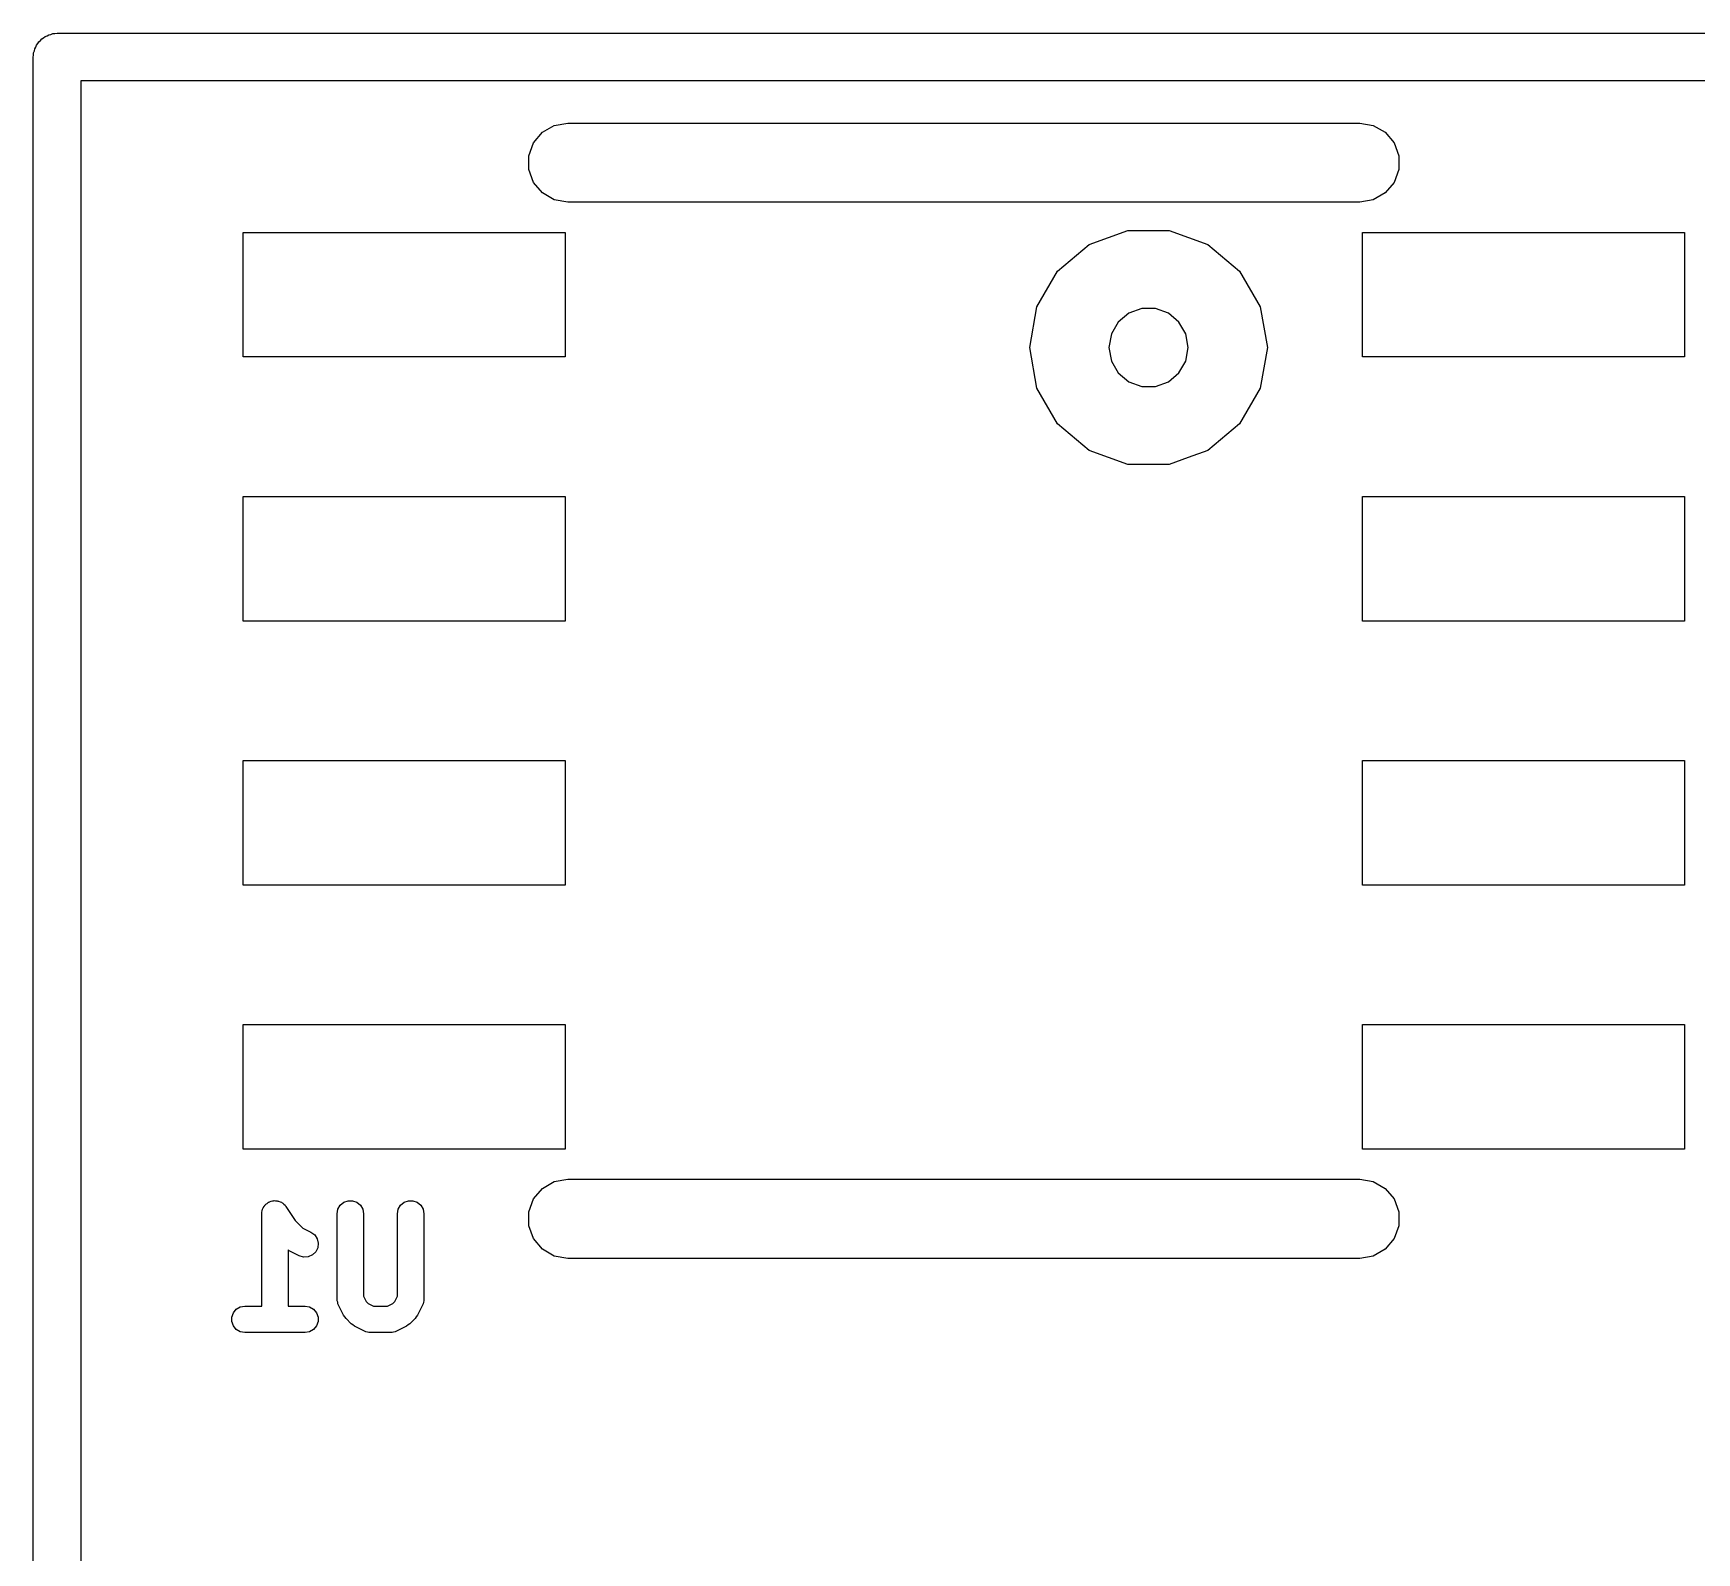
# Model space of a CAD drawing. Extents: x 25.3 to 49.5, y -85 to -25.3.
# Drawn here: x 25.29 to 33.29, y -32.59 to -25.29 of the extents above; entities that cross this region are included whole.
import ezdxf

# ---------------------------------------------------------------- set-up
doc = ezdxf.new("R2010")
doc.units = 0
doc.header["$MEASUREMENT"] = 0
doc.layers.add('BLACK', color=7, linetype='CONTINUOUS')

msp = doc.modelspace()

# ---------------------------------------------------------------- linework, layer by layer
at = {"layer": 'Black'}
for p, q in [((25.3708, -25.2909), (25.3802, -25.2874)), ((25.3802, -25.2874), (25.3902, -25.2874)), ((25.3902, -25.2874), (25.4, -25.2857)), ((25.4, -25.2857), (49.3649, -25.2857)), ((25.2909, -25.3708), (25.2926, -25.3609)), ((25.2926, -25.3609), (25.2976, -25.3522)), ((25.2976, -25.3522), (25.301, -25.3428)), ((25.301, -25.3428), (25.3074, -25.3352)), ((25.3074, -25.3352), (25.3124, -25.3265)), ((25.3124, -25.3265), (25.3201, -25.3201)), ((25.3201, -25.3201), (25.3265, -25.3124)), ((25.3265, -25.3124), (25.3352, -25.3074)), ((25.3352, -25.3074), (25.3428, -25.301)), ((25.3428, -25.301), (25.3522, -25.2976)), ((25.3522, -25.2976), (25.3609, -25.2926)), ((25.3609, -25.2926), (25.3708, -25.2909)), ((25.2857, -25.4), (25.2874, -25.3902)), ((25.2857, -84.836), (25.2857, -25.4)), ((25.2874, -25.3802), (25.2909, -25.3708)), ((25.2874, -25.3902), (25.2874, -25.3802)), ((49.2506, -25.5143), (25.5143, -25.5143)), ((25.5143, -25.5143), (25.5143, -84.7217)), ((27.6925, -25.8127), (27.735, -25.7621)), ((27.735, -25.7621), (27.7923, -25.729)), ((27.7923, -25.729), (27.8575, -25.7175)), ((27.8575, -25.7175), (31.6675, -25.7175)), ((31.6675, -25.7175), (31.7327, -25.729)), ((31.7327, -25.729), (31.79, -25.7621)), ((31.79, -25.7621), (31.8325, -25.8127)), ((27.6699, -25.8749), (27.6925, -25.8127)), ((31.8325, -25.8127), (31.8551, -25.8749)), ((27.6699, -25.9411), (27.6699, -25.8749)), ((31.8551, -25.8749), (31.8551, -25.9411)), ((27.6925, -26.0032), (27.6699, -25.9411)), ((27.735, -26.0539), (27.6925, -26.0032)), ((31.8325, -26.0032), (31.79, -26.0539)), ((31.8551, -25.9411), (31.8325, -26.0032)), ((27.7923, -26.087), (27.735, -26.0539)), ((27.8575, -26.0985), (27.7923, -26.087)), ((31.7327, -26.087), (31.6675, -26.0985)), ((31.79, -26.0539), (31.7327, -26.087)), ((31.6675, -26.0985), (27.8575, -26.0985)), ((26.2954, -26.8427), (26.2954, -26.2433)), ((26.2954, -26.2433), (27.8448, -26.2433)), ((27.8448, -26.2433), (27.8448, -26.8427)), ((30.3657, -26.3021), (30.5523, -26.2342)), ((30.5523, -26.2342), (30.7507, -26.2342)), ((30.7507, -26.2342), (30.9372, -26.3021)), ((31.6802, -26.8427), (31.6802, -26.2433)), ((31.6802, -26.2433), (33.2296, -26.2433)), ((33.2296, -26.2433), (33.2296, -26.8427)), ((30.2137, -26.4296), (30.3657, -26.3021)), ((30.9372, -26.3021), (31.0893, -26.4296)), ((30.1145, -26.6015), (30.2137, -26.4296)), ((31.0893, -26.4296), (31.1885, -26.6015)), ((30.08, -26.797), (30.1145, -26.6015)), ((30.5562, -26.632), (30.5056, -26.6745)), ((30.6184, -26.6094), (30.5562, -26.632)), ((30.6846, -26.6094), (30.6184, -26.6094)), ((30.7467, -26.632), (30.6846, -26.6094)), ((30.7974, -26.6745), (30.7467, -26.632)), ((31.1885, -26.6015), (31.223, -26.797)), ((30.5056, -26.6745), (30.4725, -26.7318)), ((30.8305, -26.7318), (30.7974, -26.6745)), ((30.1145, -26.9925), (30.08, -26.797)), ((30.4725, -26.7318), (30.461, -26.797)), ((30.461, -26.797), (30.4725, -26.8622)), ((30.842, -26.797), (30.8305, -26.7318)), ((30.8305, -26.8622), (30.842, -26.797)), ((31.223, -26.797), (31.1885, -26.9925)), ((27.8448, -26.8427), (26.2954, -26.8427)), ((30.4725, -26.8622), (30.5056, -26.9195)), ((30.7974, -26.9195), (30.8305, -26.8622)), ((33.2296, -26.8427), (31.6802, -26.8427)), ((30.5056, -26.9195), (30.5562, -26.962)), ((30.5562, -26.962), (30.6184, -26.9846)), ((30.6846, -26.9846), (30.7467, -26.962)), ((30.7467, -26.962), (30.7974, -26.9195)), ((30.2137, -27.1644), (30.1145, -26.9925)), ((30.6184, -26.9846), (30.6846, -26.9846)), ((31.1885, -26.9925), (31.0893, -27.1644)), ((30.3657, -27.2919), (30.2137, -27.1644)), ((31.0893, -27.1644), (30.9372, -27.2919)), ((30.5523, -27.3598), (30.3657, -27.2919)), ((30.7507, -27.3598), (30.5523, -27.3598)), ((30.842, -27.3266), (30.7507, -27.3598)), ((30.9372, -27.2919), (30.842, -27.3266)), ((26.2954, -28.1127), (26.2954, -27.5133)), ((26.2954, -27.5133), (27.8448, -27.5133)), ((27.8448, -27.5133), (27.8448, -28.1127)), ((31.6802, -28.1127), (31.6802, -27.5133)), ((31.6802, -27.5133), (33.2296, -27.5133)), ((33.2296, -27.5133), (33.2296, -28.1127)), ((27.8448, -28.1127), (26.2954, -28.1127)), ((33.2296, -28.1127), (31.6802, -28.1127)), ((26.2954, -29.3827), (26.2954, -28.7833)), ((26.2954, -28.7833), (27.8448, -28.7833)), ((27.8448, -28.7833), (27.8448, -29.3827)), ((31.6802, -29.3827), (31.6802, -28.7833)), ((31.6802, -28.7833), (33.2296, -28.7833)), ((33.2296, -28.7833), (33.2296, -29.3827)), ((27.8448, -29.3827), (26.2954, -29.3827)), ((33.2296, -29.3827), (31.6802, -29.3827)), ((26.2954, -30.6527), (26.2954, -30.0533)), ((26.2954, -30.0533), (27.8448, -30.0533)), ((27.8448, -30.0533), (27.8448, -30.6527)), ((31.6802, -30.6527), (31.6802, -30.0533)), ((31.6802, -30.0533), (33.2296, -30.0533)), ((33.2296, -30.0533), (33.2296, -30.6527)), ((27.8448, -30.6527), (26.2954, -30.6527)), ((33.2296, -30.6527), (31.6802, -30.6527)), ((27.735, -30.8421), (27.7923, -30.809)), ((27.7923, -30.809), (27.8575, -30.7975)), ((27.8575, -30.7975), (31.6675, -30.7975)), ((31.6675, -30.7975), (31.7327, -30.809)), ((31.7327, -30.809), (31.79, -30.8421)), ((27.6925, -30.8927), (27.735, -30.8421)), ((31.79, -30.8421), (31.8325, -30.8927)), ((26.3849, -30.9638), (26.3855, -30.9603)), ((26.3849, -31.4083), (26.3849, -30.9638)), ((26.3853, -30.9568), (26.3874, -30.9496)), ((26.3855, -30.9603), (26.3853, -30.9568)), ((26.3874, -30.9496), (26.3887, -30.9421)), ((26.3887, -30.9421), (26.3905, -30.939)), ((26.3905, -30.939), (26.3915, -30.9357)), ((26.3915, -30.9357), (26.396, -30.9296)), ((26.396, -30.9296), (26.3998, -30.923)), ((26.3998, -30.923), (26.4025, -30.9207)), ((26.4025, -30.9207), (26.4045, -30.9179)), ((26.4045, -30.9179), (26.4108, -30.9137)), ((26.4108, -30.9137), (26.4167, -30.9088)), ((26.4167, -30.9088), (26.42, -30.9076)), ((26.42, -30.9076), (26.4229, -30.9057)), ((26.4229, -30.9057), (26.4303, -30.9039)), ((26.4303, -30.9039), (26.4374, -30.9013)), ((26.4374, -30.9013), (26.4409, -30.9013)), ((26.4409, -30.9013), (26.4443, -30.9004)), ((26.4443, -30.9004), (26.4519, -30.9013)), ((26.4519, -30.9013), (26.4594, -30.9013)), ((26.4594, -30.9013), (26.4627, -30.9025)), ((26.4627, -30.9025), (26.4662, -30.9029)), ((26.4662, -30.9029), (26.473, -30.9062)), ((26.473, -30.9062), (26.4802, -30.9088)), ((26.4802, -30.9088), (26.4829, -30.9111)), ((26.4829, -30.9111), (26.486, -30.9126)), ((26.486, -30.9126), (26.4912, -30.9181)), ((26.4912, -30.9181), (26.497, -30.923)), ((26.497, -30.923), (26.4988, -30.926)), ((26.4988, -30.926), (26.5012, -30.9286)), ((26.5012, -30.9286), (26.5461, -30.9959)), ((26.7478, -30.9638), (26.7516, -30.9421)), ((26.7478, -31.375), (26.7478, -30.9638)), ((26.7516, -30.9421), (26.7626, -30.923)), ((26.7626, -30.923), (26.7795, -30.9088)), ((26.7795, -30.9088), (26.8002, -30.9013)), ((26.8002, -30.9013), (26.8223, -30.9013)), ((26.8223, -30.9013), (26.843, -30.9088)), ((26.843, -30.9088), (26.8599, -30.923)), ((26.8599, -30.923), (26.8709, -30.9421)), ((26.8709, -30.9421), (26.8748, -30.9638)), ((26.8748, -30.9638), (26.8748, -31.3601)), ((27.038, -30.9638), (27.0419, -30.9421)), ((27.038, -31.3601), (27.038, -30.9638)), ((27.0419, -30.9421), (27.0529, -30.923)), ((27.0529, -30.923), (27.0698, -30.9088)), ((27.0698, -30.9088), (27.0905, -30.9013)), ((27.0905, -30.9013), (27.1126, -30.9013)), ((27.1126, -30.9013), (27.1333, -30.9088)), ((27.1333, -30.9088), (27.1502, -30.923)), ((27.1502, -30.923), (27.1612, -30.9421)), ((27.1612, -30.9421), (27.165, -30.9638)), ((27.165, -30.9638), (27.165, -31.375)), ((27.6699, -30.9549), (27.6925, -30.8927)), ((27.6699, -31.0211), (27.6699, -30.9549)), ((31.8325, -30.8927), (31.8551, -30.9549)), ((31.8551, -30.9549), (31.8551, -31.0211)), ((26.5461, -30.9959), (26.5828, -31.0326)), ((26.5828, -31.0326), (26.6219, -31.0522)), ((26.6219, -31.0522), (26.6397, -31.0653)), ((27.6925, -31.0832), (27.6699, -31.0211)), ((31.8551, -31.0211), (31.8325, -31.0832)), ((26.6397, -31.0653), (26.6518, -31.0837)), ((26.6544, -31.1271), (26.6445, -31.1468)), ((26.6518, -31.0837), (26.6569, -31.1051)), ((26.6569, -31.1051), (26.6544, -31.1271)), ((27.735, -31.1339), (27.6925, -31.0832)), ((31.8325, -31.0832), (31.79, -31.1339)), ((26.5168, -31.1416), (26.5119, -31.138)), ((26.5119, -31.138), (26.5119, -31.4083)), ((26.5651, -31.1657), (26.5168, -31.1416)), ((26.5863, -31.172), (26.5651, -31.1657)), ((26.6083, -31.1707), (26.5863, -31.172)), ((26.6285, -31.1619), (26.6083, -31.1707)), ((26.6445, -31.1468), (26.6285, -31.1619)), ((27.7923, -31.167), (27.735, -31.1339)), ((27.8575, -31.1785), (27.7923, -31.167)), ((31.6675, -31.1785), (27.8575, -31.1785)), ((31.7327, -31.167), (31.6675, -31.1785)), ((31.79, -31.1339), (31.7327, -31.167)), ((26.8748, -31.3601), (26.8876, -31.3858)), ((27.0252, -31.3858), (27.038, -31.3601)), ((26.2407, -31.4608), (26.2483, -31.4401)), ((26.2483, -31.4401), (26.2624, -31.4232)), ((26.2624, -31.4232), (26.2815, -31.4121)), ((26.2815, -31.4121), (26.3033, -31.4083)), ((26.3033, -31.4083), (26.3849, -31.4083)), ((26.5119, -31.4083), (26.5935, -31.4083)), ((26.5935, -31.4083), (26.6153, -31.4121)), ((26.6153, -31.4121), (26.6344, -31.4232)), ((26.6344, -31.4232), (26.6485, -31.4401)), ((26.6485, -31.4401), (26.6561, -31.4608)), ((26.7484, -31.3787), (26.7478, -31.375)), ((26.7482, -31.3823), (26.7484, -31.3787)), ((26.7503, -31.3894), (26.7482, -31.3823)), ((26.7516, -31.3968), (26.7503, -31.3894)), ((26.7534, -31.3999), (26.7516, -31.3968)), ((26.7545, -31.4034), (26.7534, -31.3999)), ((26.7787, -31.4518), (26.7545, -31.4034)), ((26.7847, -31.46), (26.7787, -31.4518)), ((26.8876, -31.3858), (26.8973, -31.3954)), ((26.8973, -31.3954), (26.923, -31.4083)), ((26.923, -31.4083), (26.9898, -31.4083)), ((26.9898, -31.4083), (27.0156, -31.3954)), ((27.0156, -31.3954), (27.0252, -31.3858)), ((27.1342, -31.4518), (27.1281, -31.46)), ((27.1583, -31.4034), (27.1342, -31.4518)), ((27.1594, -31.3999), (27.1583, -31.4034)), ((27.1612, -31.3968), (27.1594, -31.3999)), ((27.1625, -31.3894), (27.1612, -31.3968)), ((27.1646, -31.3823), (27.1625, -31.3894)), ((27.165, -31.375), (27.1644, -31.3787)), ((27.1644, -31.3787), (27.1646, -31.3823)), ((26.2407, -31.4828), (26.2407, -31.4608)), ((26.2483, -31.5036), (26.2407, -31.4828)), ((26.2624, -31.5205), (26.2483, -31.5036)), ((26.2815, -31.5315), (26.2624, -31.5205)), ((26.3033, -31.5353), (26.2815, -31.5315)), ((26.6153, -31.5315), (26.5935, -31.5353)), ((26.6344, -31.5205), (26.6153, -31.5315)), ((26.6485, -31.5036), (26.6344, -31.5205)), ((26.6561, -31.4828), (26.6485, -31.5036)), ((26.6561, -31.4608), (26.6561, -31.4828)), ((26.7906, -31.4683), (26.7847, -31.46)), ((26.8147, -31.4925), (26.7906, -31.4683)), ((26.8231, -31.4984), (26.8147, -31.4925)), ((26.8312, -31.5044), (26.8231, -31.4984)), ((26.8796, -31.5286), (26.8312, -31.5044)), ((26.8831, -31.5297), (26.8796, -31.5286)), ((26.8863, -31.5315), (26.8831, -31.5297)), ((26.8936, -31.5328), (26.8863, -31.5315)), ((27.0265, -31.5315), (27.0192, -31.5328)), ((27.0297, -31.5297), (27.0265, -31.5315)), ((27.0332, -31.5286), (27.0297, -31.5297)), ((27.0816, -31.5044), (27.0332, -31.5286)), ((27.0897, -31.4983), (27.0816, -31.5044)), ((27.0981, -31.4925), (27.0897, -31.4983)), ((27.1223, -31.4683), (27.0981, -31.4925)), ((27.1281, -31.46), (27.1223, -31.4683)), ((26.5935, -31.5353), (26.3033, -31.5353)), ((26.9008, -31.5349), (26.8936, -31.5328)), ((26.9044, -31.5347), (26.9008, -31.5349)), ((26.908, -31.5353), (26.9044, -31.5347)), ((27.0048, -31.5353), (26.908, -31.5353)), ((27.0084, -31.5347), (27.0048, -31.5353)), ((27.012, -31.5349), (27.0084, -31.5347)), ((27.0192, -31.5328), (27.012, -31.5349))]:
    msp.add_line(p, q, dxfattribs=at)

doc.saveas('drawing.dxf')
